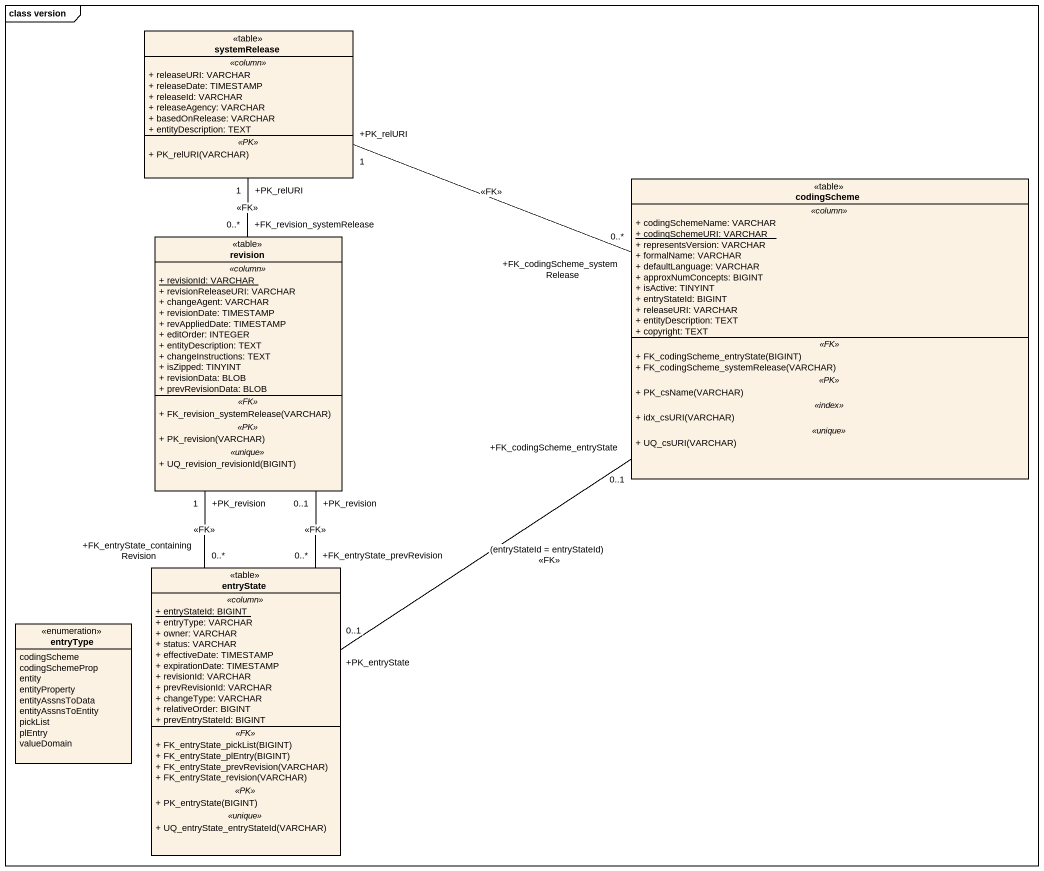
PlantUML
@startuml
mainframe class version
hide circle
hide empty members
skinparam classAttributeIconSize 0
class systemRelease <<table>> {
  .. <<column>> ..
  + releaseURI: VARCHAR
  + releaseDate: TIMESTAMP
  + releaseId: VARCHAR
  + releaseAgency: VARCHAR
  + basedOnRelease: VARCHAR
  + entityDescription: TEXT
  .. <<PK>> ..
  + PK_relURI(VARCHAR)
}
class codingScheme <<table>> {
  .. <<column>> ..
  + codingSchemeName: VARCHAR
  {static} + codingSchemeURI: VARCHAR
  + representsVersion: VARCHAR
  + formalName: VARCHAR
  + defaultLanguage: VARCHAR
  + approxNumConcepts: BIGINT
  + isActive: TINYINT
  + entryStateId: BIGINT
  + releaseURI: VARCHAR
  + entityDescription: TEXT
  + copyright: TEXT
  .. <<FK>> ..
  + FK_codingScheme_entryState(BIGINT)
  + FK_codingScheme_systemRelease(VARCHAR)
  .. <<PK>> ..
  + PK_csName(VARCHAR)
  .. <<index>> ..
  + idx_csURI(VARCHAR)
  .. <<unique>> ..
  + UQ_csURI(VARCHAR)
}
class revision <<table>> {
  .. <<column>> ..
  {static} + revisionId: VARCHAR
  + revisionReleaseURI: VARCHAR
  + changeAgent: VARCHAR
  + revisionDate: TIMESTAMP
  + revAppliedDate: TIMESTAMP
  + editOrder: INTEGER
  + entityDescription: TEXT
  + changeInstructions: TEXT
  + isZipped: TINYINT
  + revisionData: BLOB
  + prevRevisionData: BLOB
  .. <<FK>> ..
  + FK_revision_systemRelease(VARCHAR)
  .. <<PK>> ..
  + PK_revision(VARCHAR)
  .. <<unique>> ..
  + UQ_revision_revisionId(BIGINT)
}
class entryState <<table>> {
  .. <<column>> ..
  {static} + entryStateId: BIGINT
  + entryType: VARCHAR
  + owner: VARCHAR
  + status: VARCHAR
  + effectiveDate: TIMESTAMP
  + expirationDate: TIMESTAMP
  + revisionId: VARCHAR
  + prevRevisionId: VARCHAR
  + changeType: VARCHAR
  + relativeOrder: BIGINT
  + prevEntryStateId: BIGINT
  .. <<FK>> ..
  + FK_entryState_pickList(BIGINT)
  + FK_entryState_plEntry(BIGINT)
  + FK_entryState_prevRevision(VARCHAR)
  + FK_entryState_revision(VARCHAR)
  .. <<PK>> ..
  + PK_entryState(BIGINT)
  .. <<unique>> ..
  + UQ_entryState_entryStateId(VARCHAR)
}
enum entryType {
  codingScheme
  codingSchemeProp
  entity
  entityProperty
  entityAssnsToData
  entityAssnsToEntity
  pickList
  plEntry
  valueDomain
}
codingScheme "+FK_codingScheme_systemRelease\n0..*" -left- "+PK_relURI\n1" systemRelease : <<FK>>
codingScheme "+FK_codingScheme_entryState\n0..1" -- "+PK_entryState\n0..1" entryState : (entryStateId = entryStateId)\n<<FK>>
revision "+FK_revision_systemRelease\n0..*" -up- "+PK_relURI\n1" systemRelease : <<FK>>
entryState "+FK_entryState_containingRevision\n0..*" -up- "+PK_revision\n1" revision : <<FK>>
entryState "+FK_entryState_prevRevision\n0..*" -up- "+PK_revision\n0..1" revision : <<FK>>
@enduml
